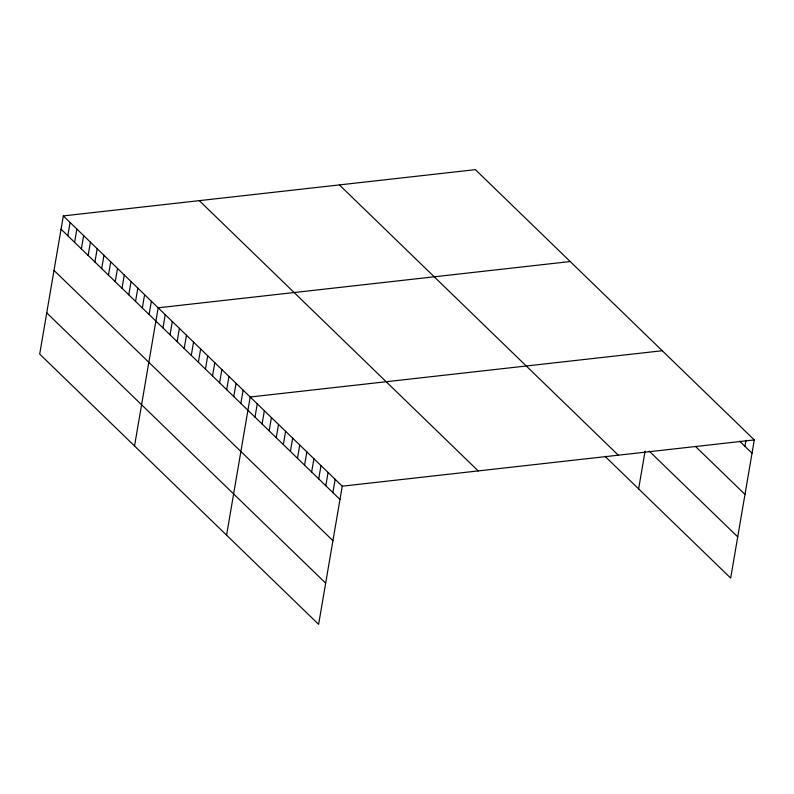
<?xml version="1.0" encoding="UTF-8"?>
<svg xmlns="http://www.w3.org/2000/svg" width="794" height="794" viewBox="0 0 794 794"><rect width="100%" height="100%" fill="white"/><g stroke="black" fill="none" stroke-linecap="round" stroke-linejoin="round"><path stroke-width="1.19" d="M63.322 215.908L39.7 354.074L318.622 624.352L342.244 486.186L63.322 215.908L475.378 169.648L754.3 439.926L730.679 578.092L605.008 456.312M67.818 235.749L70.09 222.469M74.596 242.309L76.869 229.039M81.365 248.879L83.638 235.6M88.144 255.44L90.417 242.16M94.913 262.01L97.186 248.73M101.692 268.571L103.964 255.291M108.46 275.131L110.733 261.851M115.239 281.701L117.512 268.422M122.008 288.262L124.281 274.982M128.787 294.822L131.06 281.542M135.556 301.392L137.828 288.113M142.334 307.953L144.607 294.673M149.103 314.513L151.376 301.244M134.533 445.97L158.155 307.804L570.211 261.534M162.959 327.942L165.231 314.662M170.045 334.8L172.308 321.52M177.122 341.668L179.394 328.388M184.198 348.526L186.471 335.247M191.285 355.384L193.557 342.105M198.361 362.243L200.634 348.973M205.448 369.111L207.71 355.831M212.524 375.969L214.797 362.689M219.601 382.827L221.873 369.547M226.687 389.695L228.95 376.416M233.764 396.553L236.036 383.274M240.84 403.412L243.113 390.132M226.578 535.166L250.199 397L662.256 350.73M255.003 417.138L257.276 403.858M262.089 423.996L264.352 410.716M269.166 430.854L271.439 417.575M276.243 437.722L278.515 424.443M283.329 444.58L285.592 431.301M290.406 451.439L292.678 438.159M297.492 458.297L299.755 445.017M304.568 465.165L306.841 451.885M311.645 472.023L313.918 458.743M318.731 478.881L320.994 465.602M325.808 485.739L328.081 472.47M332.885 492.608L335.157 479.328M638.634 488.896L645.095 451.121M744.951 446.337L745.983 440.303M342.244 486.186L754.3 439.926M739.641 441.196L752.027 453.205M695.425 446.387L744.99 494.414M649.224 451.121L737.725 536.883M339.395 184.913L618.318 455.19M199.294 200.644L478.216 470.921M61.049 229.188L339.971 499.466M54.002 270.397L332.924 540.684M46.747 312.866L325.669 583.143"/></g></svg>
